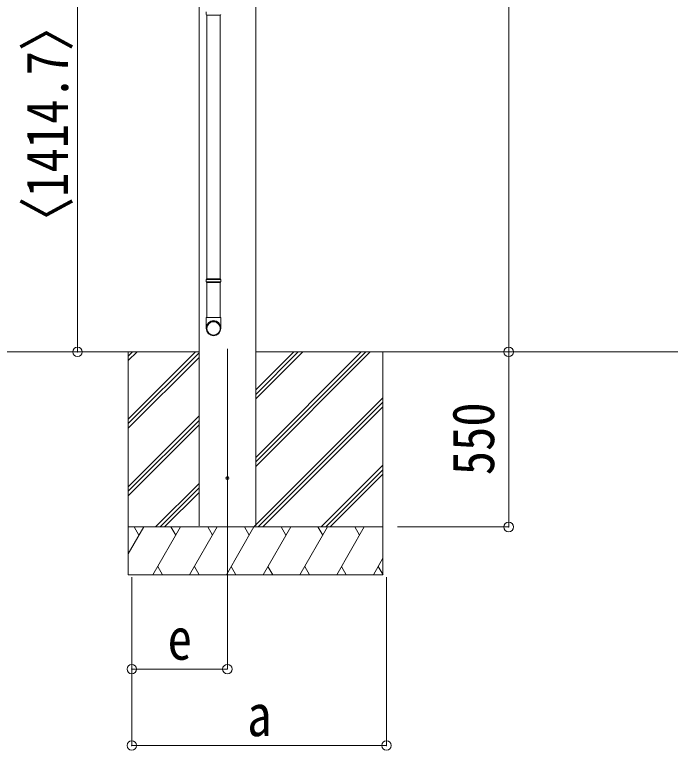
# Model space of a CAD drawing. Units: millimetres at full size, sheet at 1:30; details may follow other scales. Extents: x -8385 to 8479, y -5853 to 5787.
# Drawn here: x -6303 to -4244, y -1951 to 359 of the extents above; entities that cross this region are included whole.
import ezdxf
from ezdxf.enums import TextEntityAlignment as Align

# ---------------------------------------------------------------- set-up
doc = ezdxf.new("R2010")
doc.units = ezdxf.units.MM
doc.header["$LTSCALE"] = 30
doc.header["$PDMODE"] = 32
doc.header["$PDSIZE"] = 30
for name, color, linetype, lineweight in [('0-0_0', 7, 'Continuous', 9), ('0-1_本体', 4, 'Continuous', 9), ('0-2_部品', 7, 'Continuous', 9), ('0-8_PARTS2', 2, 'Continuous', 9), ('0-A_寸法', 4, 'Continuous', 9), ('1-A', 6, 'Continuous', 9)]:
    doc.layers.add(name, color=color, linetype=linetype, lineweight=lineweight)
doc.styles.add('ＭＳ ゴシック', font='')
doc.styles.get('ＭＳ ゴシック').set_extended_font_data('MS Gothic')

msp = doc.modelspace()

# ---------------------------------------------------------------- linework, layer by layer
at = {"layer": '0-0_0'}
for p, q in [((-6320.59, -699.78), (-5724.25, -699.78)), ((-5946.5, -699.78), (-5946.5, -1399.78)), ((-5946.5, -911.01), (-5735.27, -699.78)), ((-5946.5, -727.16), (-5919.12, -699.78)), ((-5946.5, -713.02), (-5933.26, -699.78)), ((-5946.5, -925.15), (-5724.25, -702.9)), ((-5546.25, -1059.54), (-5186.49, -699.78)), ((-5546.25, -1031.26), (-5214.77, -699.78)), ((-5546.25, -1045.4), (-5200.63, -699.78)), ((-5546.25, -847.41), (-5398.62, -699.78)), ((-5546.25, -833.27), (-5412.76, -699.78)), ((-5546.25, -819.13), (-5426.9, -699.78)), ((-5546.25, -699.78), (-2733.57, -699.78)), ((-5146.5, -699.78), (-5146.5, -1399.78)), ((-5946.5, -939.29), (-5724.25, -717.05)), ((-5552.64, -1249.78), (-5146.5, -843.64)), ((-5538.5, -1249.78), (-5146.5, -857.79)), ((-5524.36, -1249.78), (-5146.5, -871.93)), ((-5946.5, -1123.14), (-5724.25, -900.89)), ((-5946.5, -1137.28), (-5724.25, -915.03)), ((-5946.5, -1151.43), (-5724.25, -929.18)), ((-5340.51, -1249.78), (-5146.5, -1055.77)), ((-5326.37, -1249.78), (-5146.5, -1069.92)), ((-5312.22, -1249.78), (-5146.5, -1084.06)), ((-5861.01, -1249.78), (-5724.25, -1113.02)), ((-5846.87, -1249.78), (-5724.25, -1127.17)), ((-5832.72, -1249.78), (-5724.25, -1141.31)), ((-5146.5, -1249.78), (-5946.5, -1249.78)), ((-5946.5, -1333.61), (-5898.1, -1249.78)), ((-5913.1, -1275.76), (-5928.1, -1249.78)), ((-5869.23, -1399.78), (-5782.63, -1249.78)), ((-5797.63, -1275.76), (-5812.63, -1249.78)), ((-5753.76, -1399.78), (-5667.16, -1249.78)), ((-5682.16, -1275.76), (-5697.16, -1249.78)), ((-5638.29, -1399.78), (-5551.69, -1249.78)), ((-5566.69, -1275.76), (-5581.69, -1249.78)), ((-5522.82, -1399.78), (-5436.22, -1249.78)), ((-5451.22, -1275.76), (-5466.22, -1249.78)), ((-5407.35, -1399.78), (-5320.75, -1249.78)), ((-5350.75, -1249.78), (-5335.75, -1275.76)), ((-5291.88, -1399.78), (-5205.28, -1249.78)), ((-5220.28, -1275.76), (-5235.28, -1249.78)), ((-5176.41, -1399.78), (-5146.5, -1347.97)), ((-5854.23, -1373.8), (-5839.24, -1399.78)), ((-5738.76, -1373.8), (-5723.76, -1399.78)), ((-5623.29, -1373.8), (-5608.29, -1399.78)), ((-5507.82, -1373.8), (-5492.83, -1399.78)), ((-5392.35, -1373.8), (-5377.36, -1399.78)), ((-5276.88, -1373.8), (-5261.89, -1399.78)), ((-5161.41, -1373.8), (-5146.41, -1399.78)), ((-5946.5, -1399.78), (-5146.5, -1399.78))]:
    msp.add_line(p, q, dxfattribs=at)
at = {"layer": '0-1_本体'}
for p, q in [((-5546.25, 1633.96), (-5546.25, -1246.04)), ((-5724.25, -1246.04), (-5724.25, 1590.51))]:
    msp.add_line(p, q, dxfattribs=at)
at = {"layer": '0-1_本体', "color": 6}
msp.add_line((-4751.68, -699.78), (-4751.68, -1249.78), dxfattribs=at)
at = {"layer": '0-2_部品'}
for p, q in [((-5656.8, 358.27), (-5700.8, 358.27)), ((-5699.8, 358.27), (-5699.8, -469.92)), ((-5657.8, 358.27), (-5657.8, -469.92)), ((-5655.8, 360.27), (-5656.8, 358.27)), ((-5701.8, -471.92), (-5700.8, -469.92)), ((-5655.8, -471.92), (-5701.8, -471.92)), ((-5655.8, -479.92), (-5701.8, -479.92)), ((-5656.8, -469.92), (-5700.8, -469.92)), ((-5656.8, -481.92), (-5700.8, -481.92)), ((-5699.8, -481.92), (-5699.8, -591.92)), ((-5657.8, -481.92), (-5657.8, -591.92)), ((-5655.8, -471.92), (-5656.8, -469.92)), ((-5655.8, -479.92), (-5656.8, -481.92)), ((-5655.8, -471.92), (-5655.8, -479.92)), ((-5701.8, -626.06), (-5701.8, -591.92)), ((-5655.8, -591.92), (-5701.8, -591.92)), ((-5655.8, -626.06), (-5655.8, -591.92))]:
    msp.add_line(p, q, dxfattribs=at)
for points in [[(-5701.8, 368.27), (-5701.8, 360.27), (-5700.8, 358.27)], [(-5701.8, -471.92), (-5701.8, -479.92), (-5700.8, -481.92)]]:
    msp.add_lwpolyline(points, dxfattribs=at)
msp.add_circle((-5635.25, -1096.04), 4.5, dxfattribs=at)
for centre, major_axis, ratio, start_param, end_param in [((-5678.8, -624.32), (-23, 0), 0.996195, 3.1415927, 6.2831853), ((-5678.8, -626.06), (-23, 0), 0.996195, 3.1415927, 6.2831853), ((-5678.8, -626.06), (0, -23.43), 0.981806, 4.712389, 7.8539816)]:
    msp.add_ellipse(centre, major_axis=major_axis, ratio=ratio, start_param=start_param, end_param=end_param, dxfattribs=at)
msp.add_ellipse((-5678.8, -626.06), major_axis=(21, 0), ratio=0.996195, dxfattribs=at)
at = {"layer": '0-8_PARTS2'}
msp.add_line((-5635.25, -690.57), (-5635.25, -1449.78), dxfattribs=at)
at = {"layer": '0-A_寸法', "color": 6}
for p, q in [((-6673.82, -699.78), (-5945.71, -699.78)), ((-5935.5, -1936.15), (-5935.5, -1407.2)), ((-5935.5, -1696.17), (-5935.5, -1407.2)), ((-5635.25, -1696.17), (-5635.25, -1407.2)), ((-5135.5, -1936.15), (-5135.5, -1407.2)), ((-5635.25, -1696.17), (-5935.5, -1696.17)), ((-5935.5, -1936.15), (-5135.5, -1936.15))]:
    msp.add_line(p, q, dxfattribs=at)
for p in [(-5935.5, -1696.17), (-5635.25, -1696.17), (-5935.5, -1936.15), (-5135.5, -1936.15)]:
    msp.add_point(p, dxfattribs=at)
at = {"layer": '1-A'}
for p, q in [((-4751.68, -699.78), (-4751.68, 1500.22)), ((-6106.05, -699.78), (-6106.05, 718.11)), ((-4751.68, -699.78), (-5101.04, -699.78)), ((-4751.68, -1249.78), (-5101.04, -1249.78))]:
    msp.add_line(p, q, dxfattribs=at)
for p in [(-6106.05, -699.78), (-4751.68, -699.78), (-4751.68, -1249.78)]:
    msp.add_point(p, dxfattribs=at)

# ---------------------------------------------------------------- texts
at = {"layer": '0-A_寸法', "color": 7, "style": 'ＭＳ ゴシック', "width": 0.85}
for s, p in [('e', (-5823, -1706.17)), ('a', (-5573, -1946.15))]:
    msp.add_text(s, height=132, dxfattribs=at).set_placement(p, align=Align.BOTTOM_LEFT)
at = {"layer": '1-A', "color": 7, "style": 'ＭＳ ゴシック', "width": 0.85}
for s, p in [('〈1414.7〉', (-6096.05, -365.84)), ('550', (-4757.68, -1087.28))]:
    msp.add_text(s, height=132, rotation=90, dxfattribs=at).set_placement(p, align=Align.BOTTOM_LEFT)

doc.saveas('drawing.dxf')
